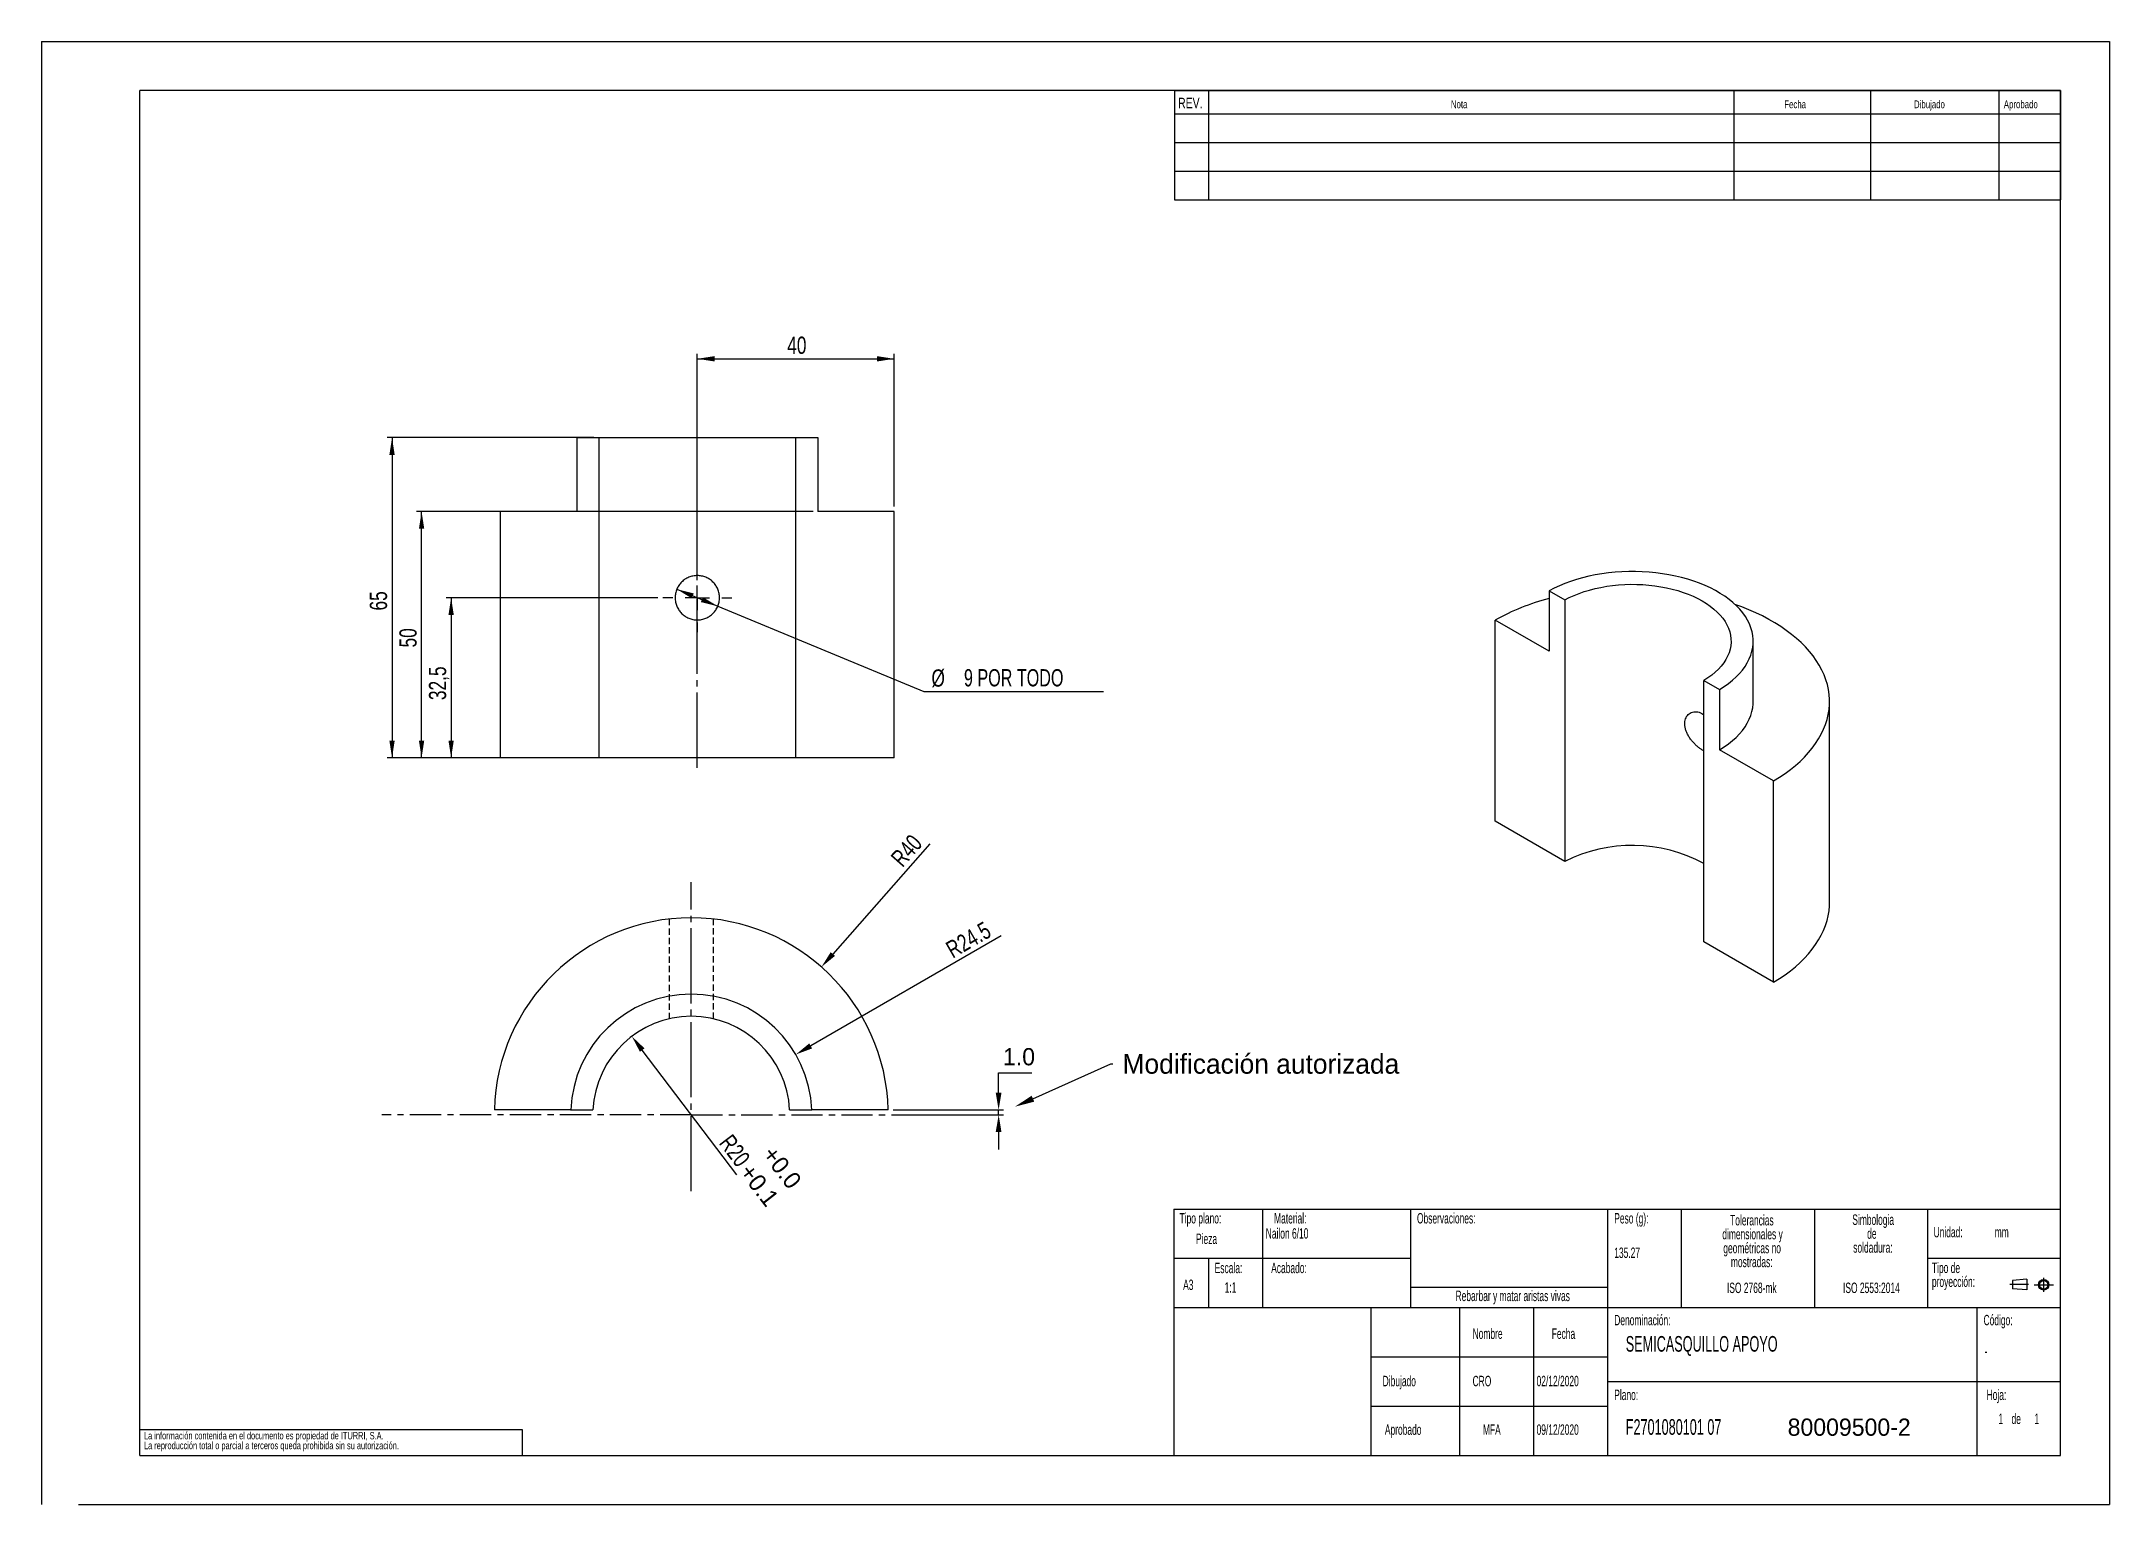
# Model space of a CAD drawing. Extents: x 0 to 2826, y 0 to 813.
# Drawn here: x 0 to 420, y 0 to 297 of the extents above.
import ezdxf
from ezdxf import colors
from ezdxf.entities.mleader import LeaderData, LeaderLine
from ezdxf.math import Vec2, Vec3

# ---------------------------------------------------------------- set-up
doc = ezdxf.new("R2010")
doc.units = 0
doc.header["$PDSIZE"] = -1
for name, pattern in [('SLD-CENTRADA-TRAZOS-LARGOS', [19.05, 15.24, -1.27, 1.27, -1.27]), ('SLD-CONTINUA', [0]), ('SLD-DELGADA-GRUESA', [10.16, 6.35, -1.27, 1.27, -1.27]), ('SLD-DISCONTINUA', [1.905, 1.27, -0.635])]:
    doc.linetypes.add(name, pattern=pattern)
doc.layers.get('0').update_dxf_attribs({"linetype": 'CONTINUOUS'})
doc.layers.get('Defpoints').update_dxf_attribs({"linetype": 'CONTINUOUS'})
doc.layers.add('FORMATO', color=7, linetype='SLD-CONTINUA')
doc.layers.add('SLD-0', color=179, linetype='SLD-CONTINUA')
doc.styles.add('SLDTEXTSTYLE0', font='TXT', dxfattribs={"width": 0.605})
doc.styles.add('SLDTEXTSTYLE1', font='TXT', dxfattribs={"width": 0.75})
doc.styles.add('SLDTEXTSTYLE2', font='TXT', dxfattribs={"width": 0.7})
doc.dimstyles.new('ISO-25', dxfattribs={"dimtxt": 2.5, "dimasz": 2.5, "dimexe": 1.25, "dimexo": 0.625, "dimtad": 1, "dimdsep": 46, "dimtxsty": 'Standard', "dimcen": 2.5, "dimadec": 0, "dimazin": 0, "dimtfac": 1, "dimtmove": 0, "dimatfit": 3, "dimfxl": 1, "dimarcsym": 0})
doc.dimstyles.new('SLDDIMSTYLE0', dxfattribs={"dimtxt": 3.5, "dimasz": 3.5, "dimexe": 0, "dimexo": 0.0625, "dimgap": 0.875, "dimtad": 1, "dimdec": 1, "dimrnd": 1e-09, "dimzin": 12, "dimdsep": 46, "dimtxsty": 'SLDTEXTSTYLE1', "dimsah": 1, "dimcen": 0.09, "dimadec": 0, "dimazin": 0, "dimtfac": 1, "dimtdec": 1, "dimtofl": 0, "dimtmove": 0, "dimatfit": 3, "dimfxl": 1, "dimtolj": 1, "dimtzin": 12, "dimarcsym": 0})
doc.dimstyles.new('SLDDIMSTYLE1', dxfattribs={"dimtxt": 3.5, "dimasz": 3.5, "dimexe": 0, "dimexo": 0.0625, "dimgap": 0.875, "dimtad": 0, "dimtih": 1, "dimtoh": 1, "dimdec": 6, "dimrnd": 1e-09, "dimzin": 12, "dimdsep": 46, "dimtxsty": 'SLDTEXTSTYLE1', "dimsah": 1, "dimcen": 0, "dimadec": 0, "dimazin": 0, "dimtfac": 1, "dimtdec": 1, "dimtmove": 0, "dimatfit": 3, "dimfxl": 1, "dimtolj": 1, "dimtzin": 12, "dimarcsym": 0})
doc.dimstyles.new('SLDDIMSTYLE2', dxfattribs={"dimtxt": 3.5, "dimasz": 3.5, "dimexe": 0, "dimexo": 0.0625, "dimgap": 0.875, "dimtad": 1, "dimdec": 1, "dimrnd": 1e-09, "dimzin": 12, "dimdsep": 46, "dimtxsty": 'SLDTEXTSTYLE1', "dimsah": 1, "dimcen": 0, "dimadec": 0, "dimazin": 0, "dimtfac": 1, "dimtdec": 1, "dimtofl": 0, "dimtmove": 0, "dimatfit": 3, "dimfxl": 1, "dimtolj": 1, "dimtzin": 12, "dimarcsym": 0})
doc.dimstyles.new('SLDDIMSTYLE3', dxfattribs={"dimtxt": 3.5, "dimasz": 3.5, "dimexe": 0, "dimexo": 0.0625, "dimgap": 0.875, "dimtad": 1, "dimdec": 1, "dimrnd": 1e-09, "dimzin": 12, "dimdsep": 46, "dimtxsty": 'SLDTEXTSTYLE1', "dimsah": 1, "dimcen": 0, "dimadec": 0, "dimazin": 0, "dimtfac": 1, "dimtdec": 1, "dimtofl": 0, "dimtmove": 1, "dimatfit": 3, "dimfxl": 1, "dimtolj": 1, "dimtzin": 12, "dimarcsym": 0})

# ---------------------------------------------------------------- blocks, each defined once
blk = doc.blocks.new('BLOQUE3')
at = {"color": 7, "linetype": 'SLD-CENTRADA-TRAZOS-LARGOS'}
for p, q in [((397.92, 130.06), (394.8, 130.06)), ((398.88, 130.02), (402.16, 130.02)), ((400.52, 128.85), (400.52, 131.19))]:
    blk.add_line(p, q, dxfattribs=at)
at = {"color": 7, "linetype": 'SLD-CONTINUA'}
for p, q in [((397.68, 130.95), (395.23, 130.77)), ((395.23, 130.77), (395.23, 129.34)), ((397.68, 130.95), (397.68, 129.16)), ((397.68, 129.16), (395.23, 129.34))]:
    blk.add_line(p, q, dxfattribs=at)
for radius in [0.892, 0.713]:
    blk.add_circle((400.52, 130.02), radius, dxfattribs=at)
blk = doc.blocks.new('SW_NOTE_0')
at = {"layer": 'SLD-0', "color": 0, "attachment_point": 2, "style": 'SLDTEXTSTYLE0'}
for s, insert, char_height in [('dimensionales y', (7.54, -0.09), 2.1167), ('Tolerancias', (7.41, 2.73), 2.1167), ('geométricas no', (7.46, -2.92), 2.1167), ('mostradas:', (7.38, -5.74), 2.117)]:
    blk.add_mtext(s, dxfattribs=dict(at, insert=insert, char_height=char_height))
blk = doc.blocks.new('SW_NOTE_0_1')
at = {"layer": 'SLD-0', "color": 0, "attachment_point": 1, "style": 'SLDTEXTSTYLE0'}
for s, insert, char_height in [('Tipo de', (0, 2.73), 2.117), ('proyección:', (0, -0.09), 2.1167)]:
    blk.add_mtext(s, dxfattribs=dict(at, insert=insert, char_height=char_height))
blk = doc.blocks.new('SW_NOTE_0_2')
at = {"layer": 'SLD-0', "color": 0, "char_height": 2.117, "attachment_point": 2, "style": 'SLDTEXTSTYLE0'}
for s, insert in [('Simbologia', (7.11, 2.73)), ('de', (6.84, -0.09)), ('soldadura:', (7.06, -2.92))]:
    blk.add_mtext(s, dxfattribs=dict(at, insert=insert))
blk = doc.blocks.new('SW_NOTE_0_3')
at = {"layer": 'SLD-0', "color": 0, "char_height": 1.5, "attachment_point": 1, "style": 'SLDTEXTSTYLE1'}
for s, insert in [('La información contenida en el documento es propiedad de ITURRI, S.A.', (0, 1.93)), ('La reproducción total o parcial a terceros queda prohibida sin su autorización.', (0, -0.07))]:
    blk.add_mtext(s, dxfattribs=dict(at, insert=insert))
blk = doc.blocks.new('SW_NOTE_0_4')
at = {"layer": 'SLD-0', "color": 0, "attachment_point": 2, "style": 'SLDTEXTSTYLE0'}
for s, insert, char_height in [('dimensionales y', (7.54, -0.09), 2.1167), ('Tolerancias', (7.41, 2.73), 2.1167), ('geométricas no', (7.46, -2.92), 2.1167), ('mostradas:', (7.38, -5.74), 2.117)]:
    blk.add_mtext(s, dxfattribs=dict(at, insert=insert, char_height=char_height))
blk = doc.blocks.new('SW_NOTE_0_5')
at = {"layer": 'SLD-0', "color": 0, "attachment_point": 1, "style": 'SLDTEXTSTYLE0'}
for s, insert, char_height in [('Tipo de', (0, 2.73), 2.117), ('proyección:', (0, -0.09), 2.1167)]:
    blk.add_mtext(s, dxfattribs=dict(at, insert=insert, char_height=char_height))
blk = doc.blocks.new('SW_NOTE_0_6')
at = {"layer": 'SLD-0', "color": 0, "char_height": 2.117, "attachment_point": 2, "style": 'SLDTEXTSTYLE0'}
for s, insert in [('Simbologia', (7.11, 2.73)), ('de', (6.84, -0.09)), ('soldadura:', (7.06, -2.92))]:
    blk.add_mtext(s, dxfattribs=dict(at, insert=insert))
blk = doc.blocks.new('SW_NOTE_0_7')
at = {"layer": 'SLD-0', "color": 0, "char_height": 1.5, "attachment_point": 1, "style": 'SLDTEXTSTYLE1'}
for s, insert in [('La información contenida en el documento es propiedad de ITURRI, S.A.', (0, 1.93)), ('La reproducción total o parcial a terceros queda prohibida sin su autorización.', (0, -0.07))]:
    blk.add_mtext(s, dxfattribs=dict(at, insert=insert))
blk = doc.blocks.new('_D')
at = {"layer": 'FORMATO', "color": 7, "transparency": 16777216}
for p, q in [((156.7, 201.57), (76.21, 201.57)), ((77.21, 151.57), (77.21, 201.57)), ((152.2, 151.57), (76.21, 151.57))]:
    blk.add_line(p, q, dxfattribs=at)
for points in [[(77.21, 201.57), (76.67, 198.07), (77.75, 198.07)], [(77.21, 151.57), (77.75, 155.07), (76.67, 155.07)]]:
    blk.add_solid(points, dxfattribs=at)
at = {"layer": 'FORMATO', "color": 7, "transparency": 16777216, "insert": (72.7, 173.98), "char_height": 3.5, "attachment_point": 1, "rotation": 90, "style": 'SLDTEXTSTYLE1'}
blk.add_mtext('50', dxfattribs=at)
blk = doc.blocks.new('_D_1')
at = {"layer": 'FORMATO', "color": 7, "transparency": 16777216}
for p, q in [((125.2, 184.07), (82.21, 184.07)), ((83.21, 184.07), (83.21, 151.57)), ((112.21, 151.57), (82.21, 151.57))]:
    blk.add_line(p, q, dxfattribs=at)
for points in [[(83.21, 184.07), (82.67, 180.57), (83.75, 180.57)], [(83.21, 151.57), (83.75, 155.07), (82.67, 155.07)]]:
    blk.add_solid(points, dxfattribs=at)
at = {"layer": 'FORMATO', "color": 7, "transparency": 16777216, "insert": (78.7, 163.3), "char_height": 3.5, "attachment_point": 1, "rotation": 90, "style": 'SLDTEXTSTYLE1'}
blk.add_mtext('32,5', dxfattribs=at)
blk = doc.blocks.new('_D_2')
at = {"layer": 'FORMATO', "color": 7, "transparency": 16777216}
for p, q in [((112.21, 216.57), (70.21, 216.57)), ((71.21, 216.57), (71.21, 151.57)), ((112.21, 151.57), (70.21, 151.57))]:
    blk.add_line(p, q, dxfattribs=at)
for points in [[(71.21, 216.57), (70.67, 213.07), (71.75, 213.07)], [(71.21, 151.57), (71.75, 155.07), (70.67, 155.07)]]:
    blk.add_solid(points, dxfattribs=at)
at = {"layer": 'FORMATO', "color": 7, "transparency": 16777216, "insert": (66.7, 181.48), "char_height": 3.5, "attachment_point": 1, "rotation": 90, "style": 'SLDTEXTSTYLE1'}
blk.add_mtext('65', dxfattribs=at)
blk = doc.blocks.new('_D_3')
at = {"layer": 'FORMATO', "transparency": 16777216}
for p, q in [((129.05, 185.79), (137.36, 182.35)), ((137.36, 182.35), (179.17, 165.02)), ((179.17, 165.02), (215.71, 165.02))]:
    blk.add_line(p, q, dxfattribs=at)
for points in [[(129.05, 185.79), (132.07, 183.96), (132.49, 184.95)], [(137.36, 182.35), (134.33, 184.19), (133.92, 183.19)]]:
    blk.add_solid(points, dxfattribs=at)
at = {"layer": 'FORMATO', "transparency": 16777216, "char_height": 3.5, "attachment_point": 1}
for s, insert, style in [('%%c', (180.75, 169.53), 'SLDTEXTSTYLE1'), ('9 POR TODO', (187.35, 169.58), 'SLDTEXTSTYLE2')]:
    blk.add_mtext(s, dxfattribs=dict(at, insert=insert, style=style))
blk = doc.blocks.new('_D_4')
at = {"layer": 'FORMATO', "color": 7, "transparency": 16777216}
for p, q in [((133.2, 192.07), (133.2, 233.57)), ((133.2, 232.57), (173.2, 232.57)), ((173.2, 202.57), (173.2, 233.57))]:
    blk.add_line(p, q, dxfattribs=at)
for points in [[(133.2, 232.57), (136.7, 232.03), (136.7, 233.11)], [(173.2, 232.57), (169.7, 233.11), (169.7, 232.03)]]:
    blk.add_solid(points, dxfattribs=at)
at = {"layer": 'FORMATO', "color": 7, "transparency": 16777216, "insert": (151.46, 237.08), "char_height": 3.5, "attachment_point": 1, "style": 'SLDTEXTSTYLE1'}
blk.add_mtext('40', dxfattribs=at)
blk = doc.blocks.new('SW_CENTERMARKSYMBOL_0')
at = {"layer": 'FORMATO', "color": 0}
for p, q in [((0, 5), (0, 7)), ((-5, 0), (-7, 0)), ((0, 0), (-2.5, 0)), ((0, 0), (0, 2.5)), ((0, 0), (0, -2.5)), ((0, 0), (2.5, 0)), ((5, 0), (7, 0)), ((0, -5), (0, -7))]:
    blk.add_line(p, q, dxfattribs=at)
blk = doc.blocks.new('*D20')
at = {"layer": 'Defpoints', "color": 0, "transparency": 16777216}
for p in [(153.2, 91.36), (131.98, 79.11)]:
    blk.add_point(p, dxfattribs=at)
at = {"layer": 'FORMATO', "color": 0, "lineweight": -2, "transparency": 16777216}
blk.add_line((194.88, 115.42), (156.23, 93.11), dxfattribs=at)
at = {"layer": 'FORMATO', "color": 0, "transparency": 16777216}
blk.add_solid([(155.93, 93.61), (156.52, 92.6), (153.2, 91.36)], dxfattribs=at)
at = {"layer": 'FORMATO', "color": 0, "transparency": 16777216, "insert": (188.26, 114.63), "char_height": 3.5, "attachment_point": 5, "rotation": 30, "style": 'SLDTEXTSTYLE1'}
blk.add_mtext('\\A1;R24.5', dxfattribs=at)
blk = doc.blocks.new('*D21')
at = {"layer": 'Defpoints', "color": 0, "transparency": 16777216}
for p in [(158.41, 109.13), (131.98, 79.11)]:
    blk.add_point(p, dxfattribs=at)
at = {"layer": 'FORMATO', "color": 0, "lineweight": -2, "transparency": 16777216}
blk.add_line((180.42, 134.12), (160.72, 111.76), dxfattribs=at)
at = {"layer": 'FORMATO', "color": 0, "transparency": 16777216}
blk.add_solid([(160.29, 112.14), (161.16, 111.37), (158.41, 109.13)], dxfattribs=at)
at = {"layer": 'FORMATO', "color": 0, "transparency": 16777216, "insert": (175.7, 132.74), "char_height": 3.5, "attachment_point": 5, "rotation": 48.6357, "style": 'SLDTEXTSTYLE1'}
blk.add_mtext('\\A1;R40', dxfattribs=at)
blk = doc.blocks.new('*D22')
at = {"layer": 'Defpoints', "color": 0, "transparency": 16777216}
for p in [(119.9, 95.05), (131.98, 79.11)]:
    blk.add_point(p, dxfattribs=at)
at = {"layer": 'FORMATO', "color": 0, "lineweight": -2, "transparency": 16777216}
blk.add_line((141.21, 66.93), (122.01, 92.26), dxfattribs=at)
at = {"layer": 'FORMATO', "color": 0, "transparency": 16777216}
blk.add_solid([(122.48, 92.61), (121.55, 91.91), (119.9, 95.05)], dxfattribs=at)
at = {"layer": 'FORMATO', "color": 0, "transparency": 16777216, "insert": (140.79, 71.83), "char_height": 3.5, "attachment_point": 5, "rotation": 307.1586, "style": 'SLDTEXTSTYLE1'}
blk.add_mtext('\\A1;R20', dxfattribs=at)
blk = doc.blocks.new('*D23')
at = {"color": 0, "lineweight": -2, "transparency": 16777216}
for p, q in [((194.39, 83.61), (194.39, 87.62)), ((194.39, 87.62), (201.16, 87.62)), ((172.96, 80.11), (195.39, 80.11)), ((194.39, 79.11), (194.39, 80.11)), ((173.82, 79.11), (195.39, 79.11)), ((194.39, 75.61), (194.39, 72.11))]:
    blk.add_line(p, q, dxfattribs=at)
at = {"color": 0, "transparency": 16777216}
for points in [[(193.8, 83.61), (194.97, 83.61), (194.39, 80.11)], [(193.8, 75.61), (194.97, 75.61), (194.39, 79.11)]]:
    blk.add_solid(points, dxfattribs=at)
at = {"layer": 'Defpoints', "color": 0, "transparency": 16777216}
for p in [(171.96, 80.11), (172.82, 79.11), (194.39, 79.11)]:
    blk.add_point(p, dxfattribs=at)
at = {"color": 0, "transparency": 16777216, "insert": (198.53, 90.89), "char_height": 3.5, "attachment_point": 5}
blk.add_mtext('1.0', dxfattribs=at)

msp = doc.modelspace()

# ---------------------------------------------------------------- linework, layer by layer
at = {"color": 7, "linetype": 'SLD-CONTINUA'}
for p, q in [((0, 297), (420, 297)), ((0, 297), (0, -0.0013492)), ((420, 297), (420, 0)), ((410, 287), (20, 287)), ((20, 10), (20, 287)), ((410, 10), (410, 287)), ((108.710048, 216.570713), (108.710048, 201.5707161)), ((108.710048, 216.570713), (113.2111971, 216.570713)), ((113.2111971, 216.570713), (113.2111971, 151.5707154)), ((113.2111971, 216.570713), (153.1986941, 216.570713)), ((153.1986941, 151.5707154), (153.1986941, 216.570713)), ((153.1986941, 216.570713), (157.6998431, 216.570713)), ((157.6998431, 216.570713), (157.6998431, 201.5707161)), ((93.208072, 151.5707154), (93.208072, 201.5707161)), ((108.710048, 201.5707161), (93.208072, 201.5707161)), ((173.2018192, 201.5707161), (157.6998431, 201.5707161)), ((173.2018192, 151.5707154), (173.2018192, 201.5707161)), ((306.1562324, 185.4548963), (309.3390255, 183.617509)), ((306.1562324, 185.4548963), (306.1562324, 173.2067867)), ((309.3390255, 183.617509), (309.3390255, 130.5423582)), ((306.1562324, 173.2067867), (295.1946801, 179.5347562)), ((295.1946801, 138.707715), (295.1946801, 179.5347562)), ((347.6231871, 163.0037681), (347.6231871, 175.2518778)), ((337.6144558, 114.2192997), (337.6144558, 167.2944506)), ((337.6144558, 167.2944506), (340.7972488, 165.4570633)), ((340.7972488, 165.4570633), (340.7972488, 153.2089536)), ((363.1231859, 122.1767269), (363.1231859, 163.0037681)), ((113.2111971, 151.5707154), (93.208072, 151.5707154)), ((153.1986941, 151.5707154), (113.2111971, 151.5707154)), ((173.2018192, 151.5707154), (153.1986941, 151.5707154)), ((351.7588012, 146.8809842), (340.7972488, 153.2089536)), ((351.7588012, 106.053943), (351.7588012, 146.8809842)), ((309.3390255, 130.5423582), (295.1946801, 138.707715)), ((351.7588012, 106.053943), (337.6144558, 114.2192997)), ((107.4825888, 80.1086314), (91.9899883, 80.1086314)), ((107.4825888, 80.1086314), (112.002502, 80.1086314)), ((151.9524707, 80.1086314), (156.4723839, 80.1086314)), ((171.97436, 80.1086314), (156.4723839, 80.1086314)), ((230, 60), (410, 60)), ((230, 60), (230, 10)), ((20, 10), (410, 10)), ((7.5306184, 0), (420, 0))]:
    msp.add_line(p, q, dxfattribs=at)
at = {"color": 7, "linetype": 'SLD-DISCONTINUA'}
for p, q in [((127.4774866, 118.8547371), (127.4774866, 98.5981209)), ((136.4774862, 98.5958075), (136.4774862, 118.8563613))]:
    msp.add_line(p, q, dxfattribs=at)
at = {"linetype": 'SLD-DELGADA-GRUESA'}
for q in [(69.113558, 79.1086314), (189.181917, 79.1086314)]:
    msp.add_line((131.9774864, 79.1086314), q, dxfattribs=at)
at = {"color": 7, "linetype": 'SLD-CONTINUA', "flags": 128}
for points in [[(340.7972488, 165.4570633), (341.7252187, 166.0475437), (342.59408, 166.6672712), (343.4010706, 167.3142772), (344.1436253, 167.9865059), (344.8193852, 168.6818216), (345.4262043, 169.3980137), (345.9621522, 170.1328075), (346.4255271, 170.8838672), (346.8148567, 171.648807), (347.128904, 172.4251959), (347.3666696, 173.2105667), (347.5274005, 174.0024244), (347.6105826, 174.7982517), (347.615955, 175.5955215), (347.543498, 176.3916979), (347.3934433, 177.1842535), (347.1662679, 177.9706686), (346.862692, 178.748444), (346.4836819, 179.515109), (346.0304419, 180.268227), (345.5044117, 181.0054052), (344.9072627, 181.7243011), (344.2408923, 182.42263), (343.5074186, 183.0981732), (342.709172, 183.748784), (341.8486882, 184.3723948), (340.9287033, 184.9670248), (339.9521389, 185.5307834), (338.922098, 186.0618794), (337.8418554, 186.5586261), (336.7148422, 187.0194441), (335.5446402, 187.4428694), (334.334968, 187.8275568), (333.0896689, 188.1722837), (331.8127004, 188.4759544), (330.5081205, 188.7376043), (329.1800739, 188.9564022), (327.8327814, 189.1316528), (326.4705229, 189.2627984), (325.0976275, 189.3494231), (323.7184601, 189.3912516), (322.3373987, 189.3881502), (320.9588359, 189.3401302), (319.5871496, 189.2473422), (318.2267, 189.1100831), (316.8818092, 188.9287874), (315.5567512, 188.7040323), (314.2557366, 188.4365316), (312.9828985, 188.1271355), (311.7422829, 187.7768262), (310.5378304, 187.3867184), (309.3733699, 186.9580507), (308.2526013, 186.4921849), (307.1790855, 185.990602), (306.1562324, 185.4548963)], [(309.3390255, 183.617509), (310.2608153, 184.0932313), (311.2317654, 184.5351618), (312.248165, 184.9416115), (313.3061269, 185.3110282), (314.4016101, 185.6419991), (315.5304255, 185.9332602), (316.688261, 186.1836968), (317.8706896, 186.3923529), (319.0731938, 186.5584304), (320.2911758, 186.6812959), (321.519983, 186.7604776), (322.754916, 186.7956745), (323.9912575, 186.7867516), (325.224282, 186.733743), (326.4492749, 186.6368514), (327.6615559, 186.4964468), (328.8564915, 186.3130659), (330.029516, 186.0874101), (331.1761437, 185.8203415), (332.2919934, 185.5128808), (333.3728009, 185.1662031), (334.414434, 184.7816326), (335.4129132, 184.3606408), (336.3644213, 183.9048351), (337.2653225, 183.4159587), (338.1121731, 182.8958795), (338.9017371, 182.3465856), (339.6309955, 181.7701758), (340.2971633, 181.1688538), (340.8976917, 180.5449169), (341.4302869, 179.9007506), (341.8929135, 179.2388165), (342.2838031, 178.5616439), (342.6014626, 177.8718222), (342.8446769, 177.1719873), (343.0125162, 176.464814), (343.1043397, 175.7530041), (343.1197964, 175.0392793), (343.058827, 174.3263677), (342.9216654, 173.6169924), (342.708833, 172.9138663), (342.4211472, 172.2196754), (342.059705, 171.537074), (341.6258891, 170.8686698), (341.1213555, 170.2170185), (340.5480349, 169.5846095), (339.908117, 168.9738611), (339.2040492, 168.3871061), (338.4385202, 167.8265885), (337.6144558, 167.2944506)], [(351.7588012, 146.8809842), (352.9567664, 147.6219191), (354.0972539, 148.3924889), (355.178069, 149.1912079), (356.1971304, 150.0165368), (357.1524743, 150.8668858), (358.0422621, 151.7406157), (358.8647737, 152.636046), (359.6184318, 153.5514481), (360.3017784, 154.4850619), (360.9135017, 155.4350869), (361.4524216, 156.3996921), (361.9174976, 157.3770208), (362.3078367, 158.365189), (362.6226842, 159.3622949), (362.8614368, 160.3664149), (363.0236337, 161.3756163), (363.1089613, 162.3879541), (363.1172537, 163.4014788), (363.0484977, 164.4142363), (362.9028251, 165.4242771), (362.6805149, 166.4296548), (362.3819993, 167.4284335), (362.0078486, 168.4186857), (361.5587884, 169.3985083), (361.0356775, 170.3660097), (360.4395288, 171.3193277), (359.77149, 172.2566257), (359.0328487, 173.1760991), (358.2250267, 174.0759751), (357.3495787, 174.9545198), (356.4081933, 175.8100406), (355.4026824, 176.6408894), (354.3349848, 177.4454664), (353.2071582, 178.2222218), (352.0213744, 178.9696586), (350.7799173, 179.6863365), (349.4851786, 180.3708749), (348.139653, 181.0219554), (346.7459337, 181.6383241), (345.3067055, 182.2187931), (343.9196066, 182.7290135)], [(340.7972488, 153.2089536), (341.7252187, 153.7994341), (342.59408, 154.4191616), (343.4010706, 155.0661676), (344.1436253, 155.7383963), (344.8193852, 156.4337119), (345.4262043, 157.1499041), (345.9621522, 157.8846979), (346.4255271, 158.6357576), (346.8148567, 159.4006973), (347.128904, 160.1770863), (347.3666696, 160.9624571), (347.5274005, 161.7543147), (347.6105826, 162.5501421), (347.6231871, 163.0037681)], [(351.7588012, 106.053943), (352.9567664, 106.7948779), (354.0972539, 107.5654477), (355.178069, 108.3641667), (356.1971304, 109.1894956), (357.1524743, 110.0398446), (358.0422621, 110.9135745), (358.8647737, 111.8090048), (359.6184318, 112.7244069), (360.3017784, 113.6580207), (360.9135017, 114.6080457), (361.4524216, 115.5726509), (361.9174976, 116.5499796), (362.3078367, 117.5381478), (362.6226842, 118.5352537), (362.8614368, 119.5393737), (363.0236337, 120.5485751), (363.1089613, 121.5609129), (363.1231859, 122.1767269)]]:
    msp.add_lwpolyline(points, dxfattribs=at)
at = {"color": 7, "linetype": 'SLD-CONTINUA'}
for centre, radius, start, end in [((318.3631478, 137.4614052), 48.0306648, 104.72312893, 118.840190699), ((323.0849796, 103.2018038), 30.6015877, 61.654006653, 116.691783612), ((131.9774864, 79.1086314), 40, 1.432543772, 178.567456228), ((131.9774864, 79.1086314), 24.5, 2.33925313, 177.66074687), ((131.9774864, 79.1086314), 20, 2.865984051, 177.134015949)]:
    msp.add_arc(centre, radius, start, end, dxfattribs=at)
for points, knots in [([(137.7049456, 184.0707154), (137.7049456, 183.7723966), (137.6755762, 183.4792606), (137.5606876, 182.9028675), (137.4737083, 182.6165626), (137.2475294, 182.0721131), (137.109264, 181.8140397), (136.7827625, 181.3256264), (136.593389, 181.0951488), (136.1797091, 180.6815669), (135.953802, 180.4956262), (135.4622344, 180.1665994), (135.2018267, 180.0274141), (134.6607563, 179.8026438), (134.3761346, 179.7156999), (133.7948237, 179.5997102), (133.5022128, 179.5708951), (132.9131428, 179.5705374), (132.6138713, 179.599984), (132.0359846, 179.7152202), (131.754994, 179.8004713), (131.2089547, 180.026786), (130.9469671, 180.1672369), (130.4605006, 180.492499), (130.2321366, 180.6796097), (129.8144995, 181.0971542), (129.6290057, 181.3232911), (129.3032112, 181.8097079), (129.1618697, 182.0731909), (128.936195, 182.6166401), (128.8506607, 182.8971241), (128.7346742, 183.4759154), (128.7050689, 183.7746421), (128.7048231, 184.3630289), (128.7332674, 184.6561102), (128.8493261, 185.2399764), (128.935372, 185.5221884), (129.1599121, 186.0641386), (129.3004675, 186.3271794), (129.6275449, 186.8163999), (129.8129757, 187.0423478), (130.2274896, 187.4575746), (130.4580868, 187.6470931), (130.9446292, 187.9728534), (131.2026063, 188.1115418), (131.7492402, 188.3390362), (132.03334, 188.4254303), (132.6091082, 188.5407467), (132.9051892, 188.5705319), (133.4991681, 188.5708972), (133.7919489, 188.5419627), (134.3693387, 188.427413), (134.6565132, 188.3403094), (135.199834, 188.115082), (135.458246, 187.9770621), (135.9486198, 187.649704), (136.1780216, 187.4613245), (136.5916029, 187.0482921), (136.7789269, 186.8210233), (137.1082568, 186.3294091), (137.2465445, 186.0710726), (137.4719245, 185.5297704), (137.5594565, 185.243671), (137.67557, 184.6632586), (137.7049456, 184.3690342), (137.7049456, 184.0707154)], [0, 0, 0, 0, 0.03125, 0.03125, 0.0625, 0.0625, 0.09375, 0.09375, 0.125, 0.125, 0.15625, 0.15625, 0.1875, 0.1875, 0.21875, 0.21875, 0.25, 0.25, 0.28125, 0.28125, 0.3125, 0.3125, 0.34375, 0.34375, 0.375, 0.375, 0.40625, 0.40625, 0.4375, 0.4375, 0.46875, 0.46875, 0.5, 0.5, 0.53125, 0.53125, 0.5625, 0.5625, 0.59375, 0.59375, 0.625, 0.625, 0.65625, 0.65625, 0.6875, 0.6875, 0.71875, 0.71875, 0.75, 0.75, 0.78125, 0.78125, 0.8125, 0.8125, 0.84375, 0.84375, 0.875, 0.875, 0.90625, 0.90625, 0.9375, 0.9375, 0.96875, 0.96875, 1, 1, 1, 1]), ([(337.6144561, 153.0281589), (337.5682011, 153.0476866), (337.3504305, 153.1396242), (336.9399428, 153.3969272), (336.3972902, 153.7933816), (335.8660931, 154.2642909), (335.3540516, 154.8004226), (334.883713, 155.3872143), (334.4664081, 156.0216943), (334.1272603, 156.6802537), (333.8781492, 157.3551409), (333.7366997, 158.0122513), (333.7050906, 158.645004), (333.7823175, 159.2220135), (333.9641367, 159.7417841), (334.2388798, 160.1829325), (334.6020375, 160.5405321), (335.0369396, 160.7964962), (335.5343136, 160.9411378), (336.067236, 160.9627912), (336.6219234, 160.8544246), (337.144337, 160.6449652), (337.4685855, 160.4180949), (337.6144566, 160.3160317)], [0, 0, 0, 0, 0.0136094053, 0.064073608, 0.1122155514, 0.16173486, 0.2102699535, 0.2601537507, 0.3097371037, 0.3607467716, 0.4104533239, 0.461663193, 0.5103043425, 0.5603938592, 0.6084586597, 0.6578757199, 0.7067314608, 0.7569494296, 0.8067405765, 0.8579922054, 0.9074235041, 0.9583521683, 1, 1, 1, 1])]:
    msp.add_open_spline(points, degree=3, knots=knots, dxfattribs=at)
at = {"layer": 'FORMATO'}
for p, q in [((230.0914672, 287), (410, 287)), ((230.0914672, 287), (230.0914672, 264.8655853)), ((237.033566, 287), (237.033566, 264.8655853)), ((343.6570514, 287), (343.6570514, 264.8655853)), ((371.4622379, 287), (371.4622379, 264.8655853)), ((397.5127429, 287), (397.5127429, 264.8655853)), ((410, 287), (410, 264.8655853)), ((230.0914672, 282.2655853), (410, 282.2655853)), ((230.0914672, 276.4655853), (410, 276.4655853)), ((230.0914672, 270.6655853), (410, 270.6655853)), ((230.0914672, 264.8655853), (410, 264.8655853))]:
    msp.add_line(p, q, dxfattribs=at)
at = {"layer": 'FORMATO', "color": 7, "linetype": 'SLD-CENTRADA-TRAZOS-LARGOS'}
for p, q in [((133.2049456, 149.5707154), (133.2049456, 218.5707154)), ((131.9774864, 63.6362405), (131.9774864, 126.3514067))]:
    msp.add_line(p, q, dxfattribs=at)
at = {"layer": 'SLD-0'}
for p, q in [((248, 60), (248, 40)), ((278, 60), (278, 40)), ((318, 60), (318, 40)), ((333, 60), (333, 40)), ((360.0817104, 60), (360.0817104, 40)), ((383, 60), (383, 40)), ((230, 50), (248, 50)), ((237, 50), (237, 40)), ((248, 50), (278, 50)), ((383, 50), (410, 50)), ((278, 44.1579283), (318, 44.1579283)), ((230, 40), (410, 40)), ((270, 40), (270, 10)), ((288, 40), (288, 10)), ((303, 40), (303, 10)), ((318, 40), (318, 10)), ((393, 40), (393, 10)), ((270, 30), (318, 30)), ((318, 25), (393, 25)), ((393, 25), (410, 25)), ((270, 20), (318, 20)), ((20.0022181, 15.2451547), (97.6286732, 15.2451547)), ((97.6286732, 15.2451547), (97.6286732, 10))]:
    msp.add_line(p, q, dxfattribs=at)

# ---------------------------------------------------------------- block references
at = {"color": 7, "linetype": 'Continuous', "xscale": 1.2, "yscale": 1.2, "zscale": 1.2}
msp.add_blockref('BLOQUE3', (-74.0107556, -111.4075522), dxfattribs=at)
msp.add_blockref('BLOQUE3', (-74.0107556, -111.4075522), dxfattribs=at)
at = {"layer": 'FORMATO', "color": 7}
msp.add_blockref('SW_CENTERMARKSYMBOL_0', (133.2049456, 184.0707154), dxfattribs=at)
at = {"layer": 'SLD-0'}
for name, p in [('SW_NOTE_0', (339.9454214, 56.0559764)), ('SW_NOTE_0_4', (339.9454214, 56.0559764)), ('SW_NOTE_0_2', (364.8731216, 56.1655427)), ('SW_NOTE_0_6', (364.8731216, 56.1655427)), ('SW_NOTE_0_1', (383.9139954, 46.3909454)), ('SW_NOTE_0_5', (383.9139954, 46.3909454)), ('SW_NOTE_0_3', (20.8378339, 12.8192045)), ('SW_NOTE_0_7', (20.8378339, 12.8192045))]:
    msp.add_blockref(name, p, dxfattribs=at)

# ---------------------------------------------------------------- texts
at = {"insert": (148.9495498, 73.1701685), "char_height": 3.5, "attachment_point": 1, "rotation": 307.767237651}
msp.add_mtext_dynamic_manual_height_columns('+0.0\\P+0.1', width=16.341233637, gutter_width=17.5, heights=[0], dxfattribs=at)
at = {"insert": (354.6163539, 17.4722172), "char_height": 3.5, "width": 37.3625, "attachment_point": 1}
msp.add_mtext('80009500-2', dxfattribs=at)
at = {"layer": 'FORMATO', "attachment_point": 1, "style": 'SLDTEXTSTYLE1'}
for s, insert, char_height in [('REV.', (230.8356964, 285.5521402), 2.11666667), ('Nota', (286.2243836, 285.0258187), 1.5875), ('Fecha', (353.9264063, 285.0258187), 1.5875), ('Dibujado', (380.2608472, 285.0258187), 1.5875), ('Aprobado', (398.510071, 285.0258187), 1.5875)]:
    msp.add_mtext(s, dxfattribs=dict(at, insert=insert, char_height=char_height))
at = {"layer": 'SLD-0', "style": 'SLDTEXTSTYLE0'}
for s, insert, char_height, attachment_point in [('Tipo plano:', (231.1292908, 59.1808646), 2.116666667, 1), ('Tipo plano:', (231.1292908, 59.1808646), 2.116666667, 1), ('Material:', (250.3296691, 59.1808646), 2.11666667, 1), ('Material:', (250.3296691, 59.1808646), 2.11666667, 1), ('Observaciones:', (279.3386151, 59.1808646), 2.116666667, 1), ('Observaciones:', (279.3386151, 59.1808646), 2.116666667, 1), ('Peso (g):', (319.4030594, 59.1808646), 2.11666667, 1), ('Peso (g):', (319.4030594, 59.1808646), 2.11666667, 1), ('Pieza', (234.4725947, 55.0191957), 2.11666667, 1), ('Pieza', (234.4725947, 55.0191957), 2.11666667, 1), ('Nailon 6/10', (248.6348285, 56.1057588), 2.116666667, 1), ('Nailon 6/10', (248.6348285, 56.1057588), 2.116666667, 1), ('Unidad:', (384.2461492, 56.3706281), 2.11666667, 1), ('Unidad:', (384.2461492, 56.3706281), 2.11666667, 1), ('mm', (396.6621778, 56.3706281), 2.11666667, 1), ('mm', (396.6621778, 56.3706281), 2.11666667, 1), ('135.27', (319.4030594, 52.1813088), 2.11666667, 1), ('135.27', (319.4030594, 52.1813088), 2.11666667, 1), ('Escala:', (238.263105, 49.1014685), 2.11666667, 1), ('Escala:', (238.263105, 49.1014685), 2.11666667, 1), ('Acabado:', (249.7382769, 49.1014685), 2.11666667, 1), ('Acabado:', (249.7382769, 49.1014685), 2.11666667, 1), ('A3', (231.8593489, 45.6743677), 2.11666667, 1), ('A3', (231.8593489, 45.6743677), 2.11666667, 1), ('1:1', (240.2902322, 45.1347448), 2.11666667, 1), ('1:1', (240.2902322, 45.1347448), 2.11666667, 1), ('Rebarbar y matar aristas vivas', (298.7854901, 43.4237297), 2.116666667, 2), ('Rebarbar y matar aristas vivas', (298.7854901, 43.4237297), 2.116666667, 2), ('ISO 2768-mk', (347.3366056, 45.0600174), 2.116666667, 2), ('ISO 2768-mk', (347.3366056, 45.0600174), 2.116666667, 2), ('ISO 2553:2014', (371.6253871, 45.0600174), 2.116666667, 2), ('ISO 2553:2014', (371.6253871, 45.0600174), 2.116666667, 2), ('Denominación:', (319.4030594, 38.5143113), 2.116666667, 1), ('Denominación:', (319.4030594, 38.5143113), 2.116666667, 1), ('Código:', (394.3979394, 38.5143113), 2.11666667, 1), ('Código:', (394.3979394, 38.5143113), 2.11666667, 1), ('Nombre', (290.6377459, 35.7548338), 2.11666667, 1), ('Nombre', (290.6377459, 35.7548338), 2.11666667, 1), ('Fecha', (306.7083309, 35.7548338), 2.11666667, 1), ('Fecha', (306.7083309, 35.7548338), 2.11666667, 1), ('SEMICASQUILLO APOYO', (321.7389698, 34.2173321), 3.175, 1), ('SEMICASQUILLO APOYO', (321.7389698, 34.2173321), 3.175, 1), ('-', (394.586386, 32.1931686), 2.1166667, 1), ('-', (394.586386, 32.1931686), 2.1166667, 1), ('Dibujado', (272.3731861, 26.1403087), 2.11666667, 1), ('Dibujado', (272.3731861, 26.1403087), 2.11666667, 1), ('CRO', (290.6377459, 26.1403088), 2.11666667, 1), ('02/12/2020', (303.6286535, 26.1403088), 2.11666667, 1), ('Plano:', (319.4030594, 23.3382675), 2.11666667, 1), ('Plano:', (319.4030594, 23.3382675), 2.11666667, 1), ('Hoja:', (395.0139177, 23.3382675), 2.11666667, 1), ('Hoja:', (395.0139177, 23.3382675), 2.11666667, 1), ('F2701080101 07', (321.7389698, 17.3467609), 3.175, 1), ('F2701080101 07', (321.7389698, 17.3467609), 3.175, 1), ('1', (397.4127138, 18.4749038), 2.1166667, 1), ('1', (397.4127138, 18.4749038), 2.1166667, 1), ('1', (397.4127138, 18.4749038), 2.1166667, 1), ('1', (397.4127138, 18.4749038), 2.1166667, 1), ('de', (400.0775025, 18.4749037), 2.11666667, 1), ('de', (400.0775025, 18.4749037), 2.11666667, 1), ('de', (400.0775025, 18.4749037), 2.11666667, 1), ('de', (400.0775025, 18.4749037), 2.11666667, 1), ('1', (404.7307995, 18.4749038), 2.1166667, 1), ('1', (404.7307995, 18.4749038), 2.1166667, 1), ('1', (404.7307995, 18.4749038), 2.1166667, 1), ('1', (404.7307995, 18.4749038), 2.1166667, 1), ('Aprobado', (272.8245418, 16.2823587), 2.11666667, 1), ('Aprobado', (272.8245418, 16.2823587), 2.11666667, 1), ('MFA', (292.7350585, 16.2823587), 2.11666667, 1), ('09/12/2020', (303.6286535, 16.2823587), 2.11666667, 1)]:
    msp.add_mtext(s, dxfattribs=dict(at, insert=insert, char_height=char_height, attachment_point=attachment_point))

# ---------------------------------------------------------------- dimensions: what is measured, and where the dimension line sits
dim = msp.add_linear_dim(base=(194.3855638, 79.1086314), p1=(171.9649844, 80.1086314), p2=(172.816275, 79.1086314), angle=90, dimstyle='ISO-25', override={"dimtxt": 3.5, "dimasz": 3.5, "dimexe": 1, "dimexo": 1, "dimgap": 1.524, "dimtih": 1, "dimtoh": 1, "dimdec": 1, "dimzin": 0, "dimtdec": 1, "dimtzin": 0})
dim.commit()
dim.dimension.update_dxf_attribs({"geometry": '*D23', "text_midpoint": (198.5345638, 87.617707), "dimtype": 160})
at = {"layer": 'FORMATO', "color": 7}
dim = msp.add_linear_dim(base=(173.2018204, 232.5707154), p1=(133.2049456, 191.0707154), p2=(173.2018204, 201.5707154), dimstyle='SLDDIMSTYLE0', dxfattribs=at)
dim.commit()
dim.dimension.update_dxf_attribs({"geometry": '_D_4', "text_midpoint": (154.0425579, 232.5707154), "dimtype": 160})
for base, p1, p2, picture, middle in [((71.2080707, 151.5707154), (113.2111965, 216.5707154), (113.2111965, 151.5707154), '_D_2', (71.2080707, 184.0707154)), ((77.2080707, 201.5707154), (153.1986946, 151.5707154), (157.699843, 201.5707154), '_D', (77.2080707, 176.5707154)), ((83.2080707, 151.5707154), (126.2049456, 184.0707154), (113.2111965, 151.5707154), '_D_1', (83.2080707, 167.8207154))]:
    dim = msp.add_linear_dim(base=base, p1=p1, p2=p2, angle=90, dimstyle='SLDDIMSTYLE0', dxfattribs=at)
    dim.commit()
    dim.dimension.update_dxf_attribs({"geometry": picture, "text_midpoint": middle, "dimtype": 160})
at = {"layer": 'FORMATO'}
dim = msp.add_diameter_dim_2p(p1=(137.3618668, 182.347345), p2=(129.0480243, 185.7940858), text='<> POR TODO\\P', dimstyle='SLDDIMSTYLE1', dxfattribs=at)
dim.commit()
dim.dimension.update_dxf_attribs({"geometry": '_D_3', "text_midpoint": (198.234641, 167.8207154), "dimtype": 163})
at = {"layer": 'FORMATO', "color": 7}
for mpoint, dimstyle, picture, middle in [((158.4112856, 109.1295284), 'SLDDIMSTYLE2', '*D21', (177.6731548, 131.0052558)), ((153.1951088, 91.3586314), 'SLDDIMSTYLE2', '*D20', (189.5724614, 112.3611057)), ((119.8970283, 95.0479706), 'SLDDIMSTYLE3', '*D22', (138.6981821, 70.2411325))]:
    dim = msp.add_radius_dim(center=(131.9774864, 79.1086314), mpoint=mpoint, dimstyle=dimstyle, dxfattribs=at)
    dim.commit()
    dim.dimension.update_dxf_attribs({"geometry": picture, "text_midpoint": middle, "dimtype": 164})

# ---------------------------------------------------------------- leaders
ml = msp.add_multileader_mtext('Standard')
ml.set_content('Modificación autorizada', color=256)
ml.set_leader_properties()
ml.build(insert=Vec2(0, 0))
ml.multileader.update_dxf_attribs({"text_right_attachment_type": 6, "dogleg_length": 0.36})
ctx = ml.context
ctx.base_point, ctx.plane_origin = Vec3(217.5475156, 89.4605859), Vec3(197.6980952, 80.7623617)
ctx.right_attachment = 6
notes = []
notes.append((ctx, [(0, (1, 1, 0), (217.1875156, 89.4605859), (1, 0), 0.36, [(0, [(197.6980952, 80.7623617)], 0, [])])]))
ctx.mtext.insert, ctx.mtext.flow_direction = Vec3(219.5475156, 91.4605859), 5
for ctx, leaders in notes:
    for number, flags, end, landing, length, lines in leaders:
        leader = LeaderData()
        leader.index, (leader.has_last_leader_line, leader.has_dogleg_vector, leader.attachment_direction) = number, flags
        leader.last_leader_point, leader.dogleg_vector, leader.dogleg_length = Vec3(end), Vec3(landing), length
        for number, points, colour, breaks in lines:
            line = LeaderLine()
            line.index, line.vertices, line.color, line.breaks = number, Vec3.list(points), colors.encode_raw_color(colour), breaks
            leader.lines.append(line)
        ctx.leaders.append(leader)

doc.saveas('drawing.dxf')
